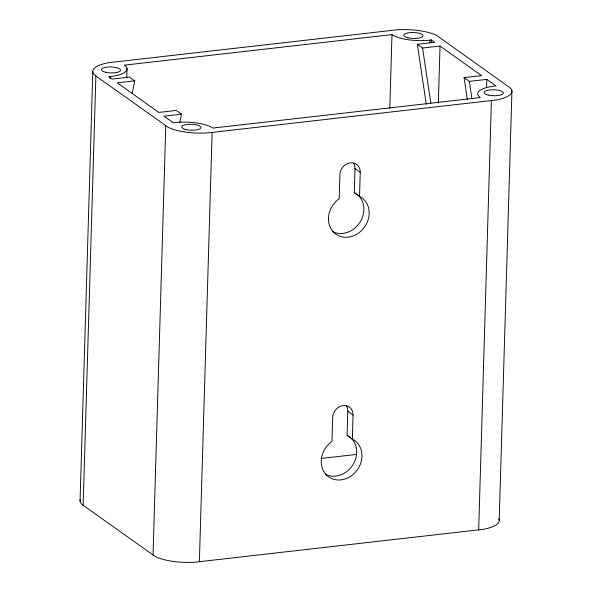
<?xml version="1.0" encoding="UTF-8"?>
<svg xmlns="http://www.w3.org/2000/svg" width="592" height="592" viewBox="0 0 592 592"><rect width="100%" height="100%" fill="white"/><g stroke="black" fill="none" stroke-linecap="round" stroke-linejoin="round"><path stroke-width="0.89" d="M80.061 501.084L92.803 71.795M498.745 518.777A35.135 10.915 1.7 0 1 482.635 529.396L195.168 562.178A35.135 10.915 1.7 0 1 155.148 556.421L83.139 505.287L95.882 75.991L94.298 74.644A35.135 10.915 1.7 0 1 109.365 62.604L396.832 29.822A35.135 10.915 1.7 0 1 436.852 35.579L510.445 88.06A35.135 10.915 1.7 0 1 495.378 100.1L207.91 132.882A35.135 10.915 1.7 0 1 167.891 127.125L95.882 75.991M110.134 78.425L110.186 76.575A28.742 8.932 1.7 0 0 124.498 65.135L391.993 34.632A28.742 8.932 1.7 0 0 430.014 40.101L431.464 39.938L434.757 42.284L417.316 44.274L426.262 104.34M126.769 77.826L127.043 68.598M153.032 555.133L165.775 125.837M199.371 561.801L212.106 132.504M325.622 474.444A22.355 19.27 -54.5 0 0 353.653 463.499A22.355 19.27 -54.5 0 0 347.067 435.342L347.778 411.255A11.174 9.635 -54.5 0 0 346.572 406.105M332.822 231.731A22.355 19.27 -54.5 0 0 360.861 220.786A22.355 19.27 -54.5 0 0 354.268 192.629L354.985 168.542A11.174 9.635 -54.5 0 0 353.779 163.392M352.336 439.094L353.047 415.014A11.174 9.635 -54.5 0 0 343.19 405.557A11.174 9.635 -54.5 0 0 332.697 417.338L331.979 441.417A22.355 19.27 -54.5 0 0 325.615 474.081A22.355 19.27 -54.5 0 0 356.798 470.522A22.355 19.27 -54.5 0 0 352.336 439.094L347.067 435.342M359.536 196.381L360.254 172.302A11.174 9.635 -54.5 0 0 350.39 162.844A11.174 9.635 -54.5 0 0 339.897 174.625L339.186 198.705A22.355 19.27 -54.5 0 0 332.822 231.368A22.355 19.27 -54.5 0 0 363.999 227.809A22.355 19.27 -54.5 0 0 359.536 196.381L354.268 192.629M389.802 108.462L391.993 34.632M429.933 42.868L430.014 40.101M431.383 42.705L431.464 39.938M438.339 103.045L440.026 46.043L422.584 48.033L417.316 44.274M486.543 87.66L486.787 79.387L469.345 81.378L464.076 77.619L467.332 99.463M478.676 529.944L491.419 100.647M499.197 520.205L511.939 90.916M132.201 93.477L134.739 80.86L129.47 77.101L112.029 79.091L108.736 76.745L110.186 76.575M179.864 122.315L181.5 114.204L176.231 110.445L158.782 112.436L117.297 82.85L134.739 80.86M464.076 77.619L481.518 75.628L440.026 46.043M181.5 114.204L164.051 116.195L173.271 122.766L174.729 122.603A28.742 8.932 1.7 0 1 212.75 128.072L480.245 97.569A28.742 8.932 1.7 0 1 494.557 86.129L496.007 85.966L486.787 79.387M320.982 458.474L356.71 454.404M354.985 168.542L360.254 172.302M347.778 411.255L353.047 415.014M83.139 505.287L81.555 503.94A35.135 10.915 1.7 0 1 80.216 499.663M469.345 81.378L471.92 98.672M422.584 48.033L430.858 103.548M407.807 37.733A9.583 2.975 1.7 0 0 422.917 36.008A9.583 2.975 1.7 0 0 409.435 32.641A9.583 2.975 1.7 0 0 407.807 37.733M185.777 129.515A9.583 2.975 1.7 0 0 200.88 127.791A9.583 2.975 1.7 0 0 187.405 124.424A9.583 2.975 1.7 0 0 185.777 129.515M488.156 95.031A9.583 2.975 1.7 0 0 503.267 93.307A9.583 2.975 1.7 0 0 489.784 89.94A9.583 2.975 1.7 0 0 488.156 95.031M105.428 72.217A9.583 2.975 1.7 0 0 120.539 70.492A9.583 2.975 1.7 0 0 107.056 67.125A9.583 2.975 1.7 0 0 105.428 72.217"/></g></svg>
